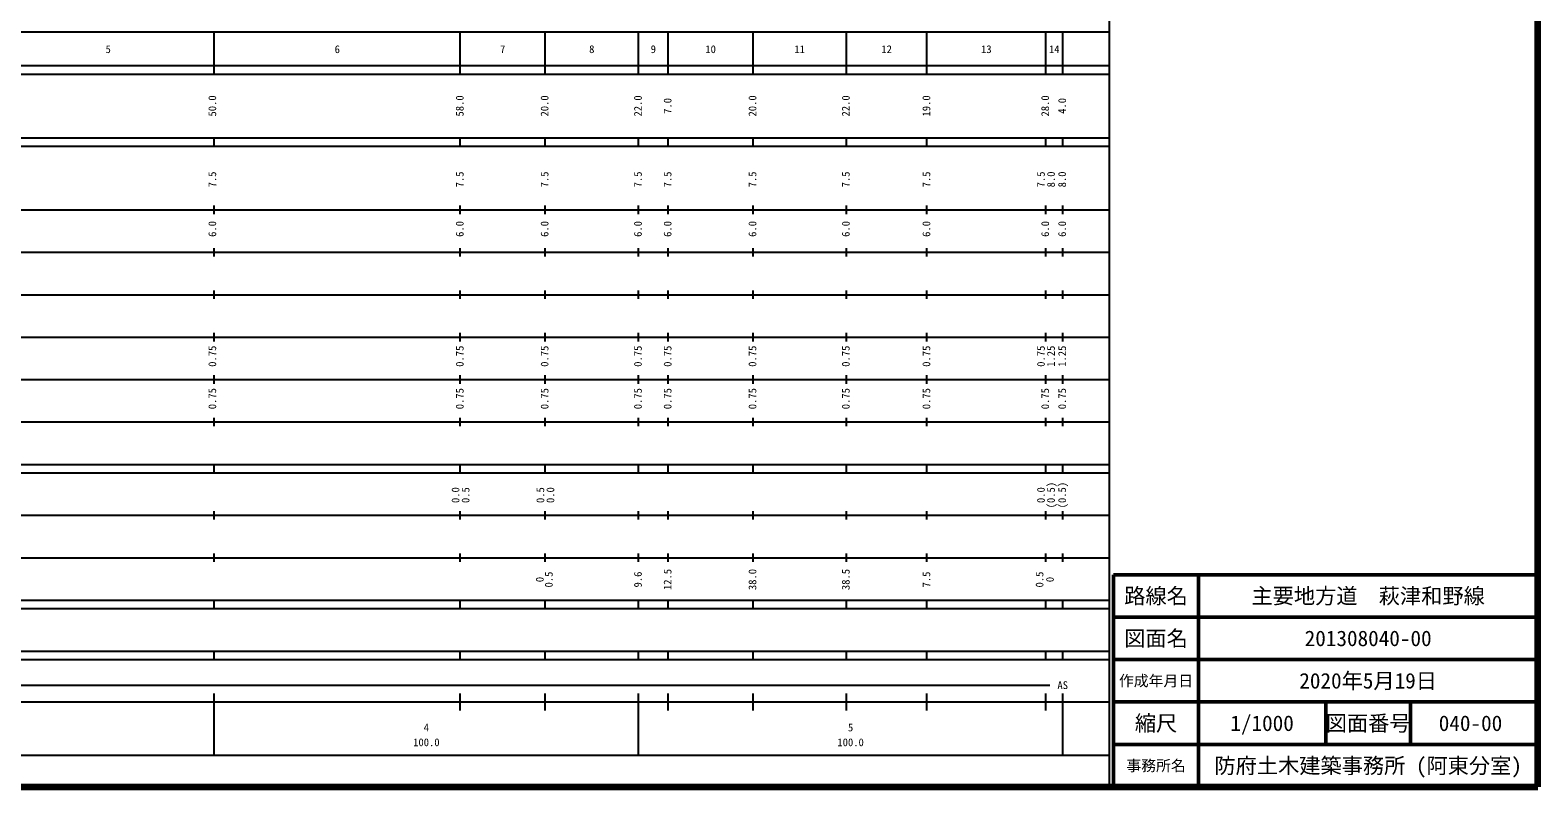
# Model space of a CAD drawing. Units: millimetres on the paper, enlarged 1000 times. Extents: x 40000 to 680000, y 20000 to 380000.
# Drawn here: x 324601 to 680000, y 20000 to 198357 of the extents above; entities that cross this region are included whole.
import ezdxf
from ezdxf.enums import TextEntityAlignment as Align

# ---------------------------------------------------------------- set-up
doc = ezdxf.new("R2010")
doc.units = ezdxf.units.MM
doc.header["$LTSCALE"] = 1000
for name, color, linetype, lineweight in [('M-TTL', 2, 'Continuous', 140), ('M-TTL-BAND', 7, 'Continuous', 25), ('M-TTL-FRAM', 2, 'Continuous', 50), ('M-TTL-LINE', 7, 'Continuous', 50)]:
    doc.layers.add(name, color=color, linetype=linetype, lineweight=lineweight)
doc.layers.add('M-TTL-TXT', color=7, linetype='Continuous')
doc.styles.add('ＭＳ ゴシック', font='')
doc.styles.get('ＭＳ ゴシック').set_extended_font_data('MS Gothic')

msp = doc.modelspace()

# ---------------------------------------------------------------- linework, layer by layer
at = {"layer": 'M-TTL'}
for p, q in [((680000, 20000), (680000, 380000)), ((40000, 20000), (680000, 20000))]:
    msp.add_line(p, q, dxfattribs=at)
at = {"layer": 'M-TTL-BAND'}
for p, q in [((579000, 20000), (579000, 370000)), ((68000, 198000), (579000, 198000)), ((368000, 188000), (368000, 198000)), ((426000, 188000), (426000, 198000)), ((446000, 188000), (446000, 198000)), ((468000, 188000), (468000, 198000)), ((475000, 188000), (475000, 198000)), ((495000, 188000), (495000, 198000)), ((517000, 188000), (517000, 198000)), ((536000, 188000), (536000, 198000)), ((564000, 188000), (564000, 198000)), ((568000, 188000), (568000, 198000)), ((40000, 190000), (579000, 190000)), ((40000, 188000), (579000, 188000)), ((40000, 173000), (579000, 173000)), ((40000, 171000), (579000, 171000)), ((368000, 171000), (368000, 173000)), ((426000, 171000), (426000, 173000)), ((446000, 171000), (446000, 173000)), ((468000, 171000), (468000, 173000)), ((475000, 171000), (475000, 173000)), ((495000, 171000), (495000, 173000)), ((517000, 171000), (517000, 173000)), ((536000, 171000), (536000, 173000)), ((564000, 171000), (564000, 173000)), ((568000, 171000), (568000, 173000)), ((368000, 155000), (368000, 157000)), ((426000, 155000), (426000, 157000)), ((446000, 155000), (446000, 157000)), ((468000, 155000), (468000, 157000)), ((475000, 155000), (475000, 157000)), ((495000, 155000), (495000, 157000)), ((517000, 155000), (517000, 157000)), ((536000, 155000), (536000, 157000)), ((564000, 155000), (564000, 157000)), ((568000, 155000), (568000, 157000)), ((40000, 156000), (579000, 156000)), ((46000, 146000), (579000, 146000)), ((368000, 145000), (368000, 147000)), ((426000, 145000), (426000, 147000)), ((446000, 145000), (446000, 147000)), ((468000, 145000), (468000, 147000)), ((475000, 145000), (475000, 147000)), ((495000, 145000), (495000, 147000)), ((517000, 145000), (517000, 147000)), ((536000, 145000), (536000, 147000)), ((564000, 145000), (564000, 147000)), ((568000, 145000), (568000, 147000)), ((52000, 136000), (579000, 136000)), ((368000, 135000), (368000, 137000)), ((426000, 135000), (426000, 137000)), ((446000, 135000), (446000, 137000)), ((468000, 135000), (468000, 137000)), ((475000, 135000), (475000, 137000)), ((495000, 135000), (495000, 137000)), ((517000, 135000), (517000, 137000)), ((536000, 135000), (536000, 137000)), ((564000, 135000), (564000, 137000)), ((568000, 135000), (568000, 137000)), ((46000, 126000), (579000, 126000)), ((368000, 125000), (368000, 127000)), ((426000, 125000), (426000, 127000)), ((446000, 125000), (446000, 127000)), ((468000, 125000), (468000, 127000)), ((475000, 125000), (475000, 127000)), ((495000, 125000), (495000, 127000)), ((517000, 125000), (517000, 127000)), ((536000, 125000), (536000, 127000)), ((564000, 125000), (564000, 127000)), ((568000, 125000), (568000, 127000)), ((52000, 116000), (579000, 116000)), ((368000, 115000), (368000, 117000)), ((426000, 115000), (426000, 117000)), ((446000, 115000), (446000, 117000)), ((468000, 115000), (468000, 117000)), ((475000, 115000), (475000, 117000)), ((495000, 115000), (495000, 117000)), ((517000, 115000), (517000, 117000)), ((536000, 115000), (536000, 117000)), ((564000, 115000), (564000, 117000)), ((568000, 115000), (568000, 117000)), ((368000, 105000), (368000, 107000)), ((426000, 105000), (426000, 107000)), ((446000, 105000), (446000, 107000)), ((468000, 105000), (468000, 107000)), ((475000, 105000), (475000, 107000)), ((495000, 105000), (495000, 107000)), ((517000, 105000), (517000, 107000)), ((536000, 105000), (536000, 107000)), ((564000, 105000), (564000, 107000)), ((568000, 105000), (568000, 107000)), ((46000, 106000), (579000, 106000)), ((40000, 96000), (579000, 96000)), ((368000, 94000), (368000, 96000)), ((426000, 94000), (426000, 96000)), ((446000, 94000), (446000, 96000)), ((468000, 94000), (468000, 96000)), ((475000, 94000), (475000, 96000)), ((495000, 94000), (495000, 96000)), ((517000, 94000), (517000, 96000)), ((536000, 94000), (536000, 96000)), ((564000, 94000), (564000, 96000)), ((568000, 94000), (568000, 96000)), ((40000, 94000), (579000, 94000)), ((49000, 84000), (579000, 84000)), ((368000, 83000), (368000, 85000)), ((426000, 83000), (426000, 85000)), ((446000, 83000), (446000, 85000)), ((468000, 83000), (468000, 85000)), ((475000, 83000), (475000, 85000)), ((495000, 83000), (495000, 85000)), ((517000, 83000), (517000, 85000)), ((536000, 83000), (536000, 85000)), ((564000, 83000), (564000, 85000)), ((568000, 83000), (568000, 85000)), ((368000, 73000), (368000, 75000)), ((426000, 73000), (426000, 75000)), ((446000, 73000), (446000, 75000)), ((468000, 73000), (468000, 75000)), ((475000, 73000), (475000, 75000)), ((495000, 73000), (495000, 75000)), ((517000, 73000), (517000, 75000)), ((536000, 73000), (536000, 75000)), ((564000, 73000), (564000, 75000)), ((568000, 73000), (568000, 75000)), ((40000, 74000), (579000, 74000)), ((40000, 64000), (579000, 64000)), ((368000, 62000), (368000, 64000)), ((426000, 62000), (426000, 64000)), ((446000, 62000), (446000, 64000)), ((468000, 62000), (468000, 64000)), ((475000, 62000), (475000, 64000)), ((495000, 62000), (495000, 64000)), ((517000, 62000), (517000, 64000)), ((536000, 62000), (536000, 64000)), ((564000, 62000), (564000, 64000)), ((568000, 62000), (568000, 64000)), ((40000, 62000), (579000, 62000)), ((40000, 52000), (579000, 52000)), ((40000, 50000), (579000, 50000)), ((368000, 50000), (368000, 52000)), ((426000, 50000), (426000, 52000)), ((446000, 50000), (446000, 52000)), ((468000, 50000), (468000, 52000)), ((475000, 50000), (475000, 52000)), ((495000, 50000), (495000, 52000)), ((517000, 50000), (517000, 52000)), ((536000, 50000), (536000, 52000)), ((564000, 50000), (564000, 52000)), ((568000, 50000), (568000, 52000)), ((71000, 44000), (565000, 44000)), ((40000, 40000), (579000, 40000)), ((368000, 27500), (368000, 42000)), ((426000, 38000), (426000, 42000)), ((446000, 38000), (446000, 42000)), ((468000, 27500), (468000, 42000)), ((475000, 38000), (475000, 42000)), ((495000, 38000), (495000, 42000)), ((517000, 38000), (517000, 42000)), ((536000, 38000), (536000, 42000)), ((564000, 38000), (564000, 42000)), ((568000, 27500), (568000, 42000)), ((68000, 27500), (579000, 27500))]:
    msp.add_line(p, q, dxfattribs=at)
at = {"layer": 'M-TTL-FRAM'}
for p, q in [((680000, 70000), (580000, 70000)), ((580000, 70000), (580000, 20000))]:
    msp.add_line(p, q, dxfattribs=at)
at = {"layer": 'M-TTL-LINE'}
for p, q in [((600000, 70000), (600000, 20000)), ((680000, 60000), (580000, 60000)), ((680000, 50000), (580000, 50000)), ((680000, 40000), (580000, 40000)), ((630000, 40000), (630000, 30000)), ((650000, 40000), (650000, 30000)), ((680000, 30000), (580000, 30000))]:
    msp.add_line(p, q, dxfattribs=at)

# ---------------------------------------------------------------- texts
at = {"layer": 'M-TTL-BAND', "style": 'ＭＳ ゴシック'}
for s, p in [('5', (343000, 192405)), ('6', (397000, 192405)), ('7', (436000, 192405)), ('8', (457000, 192405)), ('9', (471500, 192405)), ('10', (485000, 192405)), ('11', (506000, 192405)), ('12', (526500, 192405)), ('13', (550000, 192405)), ('14', (566000, 192405)), ('AS', (568000, 42500)), ('4', (418000, 32523)), ('5', (518000, 32523)), ('100.0', (418000, 29033)), ('100.0', (518000, 29033))]:
    msp.add_text(s, height=1833, dxfattribs=at).set_placement(p, align=Align.BOTTOM_CENTER)
for s, p in [('50.0', (369000, 180500)), ('58.0', (427325, 180500)), ('20.0', (447325, 180500)), ('22.0', (469325, 180500)), ('7.0', (476325, 180500)), ('20.0', (496325, 180500)), ('22.0', (518325, 180500)), ('19.0', (537325, 180500)), ('28.0', (565325, 180500)), ('4.0', (569325, 180500)), ('7.5', (369000, 163174)), ('7.5', (427325, 163174)), ('7.5', (447325, 163174)), ('7.5', (469325, 163174)), ('7.5', (476325, 163174)), ('7.5', (496325, 163174)), ('7.5', (518325, 163174)), ('7.5', (537325, 163174)), ('7.5', (564325, 163174)), ('8.0', (566695, 163174)), ('8.0', (569325, 163174)), ('6.0', (369000, 151500)), ('6.0', (427325, 151500)), ('6.0', (447325, 151500)), ('6.0', (469325, 151500)), ('6.0', (476325, 151500)), ('6.0', (496325, 151500)), ('6.0', (518325, 151500)), ('6.0', (537325, 151500)), ('6.0', (565325, 151500)), ('6.0', (569325, 151500)), ('0.75', (369000, 121500)), ('0.75', (427325, 121500)), ('0.75', (447325, 121500)), ('0.75', (469325, 121500)), ('0.75', (476325, 121500)), ('0.75', (496325, 121500)), ('0.75', (518325, 121500)), ('0.75', (537325, 121500)), ('0.75', (564325, 121500)), ('1.25', (566695, 121500)), ('1.25', (569325, 121500)), ('0.75', (369000, 111500)), ('0.75', (427325, 111500)), ('0.75', (447325, 111500)), ('0.75', (469325, 111500)), ('0.75', (476325, 111500)), ('0.75', (496325, 111500)), ('0.75', (518325, 111500)), ('0.75', (537325, 111500)), ('0.75', (565325, 111500)), ('0.75', (569325, 111500)), ('0.0', (426325, 88764)), ('0.5', (428695, 88764)), ('0.5', (446325, 88764)), ('0.0', (448695, 88764)), ('0.0', (564325, 88764)), ('(0.5)', (566695, 88764)), ('(0.5)', (569325, 88764)), ('12.5', (476325, 68870)), ('38.0', (496325, 68870)), ('38.5', (518325, 68870)), ('0', (446188, 68870)), ('0.5', (448315, 68870)), ('9.6', (469325, 68870)), ('7.5', (537325, 68870)), ('0.5', (563996, 68870)), ('0', (566449, 68870))]:
    msp.add_text(s, height=1833, rotation=90, dxfattribs=at).set_placement(p, align=Align.BOTTOM_CENTER)
at = {"layer": 'M-TTL-TXT', "style": 'ＭＳ ゴシック'}
for s, height, p in [('路線名', 3666, (590000, 65000)), ('路線名', 3666, (590000, 65000)), ('主要地方道\u3000萩津和野線', 3666, (640000, 65000)), ('図面名', 3666, (590000, 55000)), ('図面名', 3666, (590000, 55000)), ('201308040-00', 3666, (640000, 55000)), ('作成年月日', 2566, (590000, 45000)), ('作成年月日', 2566, (590000, 45000)), ('2020年5月19日', 3666, (640000, 45000)), ('縮尺', 3666, (590000, 35000)), ('縮尺', 3666, (590000, 35000)), ('1/1000', 3666, (615000, 35000)), ('図面番号', 3666, (640000, 35000)), ('図面番号', 3666, (640000, 35000)), ('040-00', 3666, (664125, 35000)), ('事務所名', 2566, (590000, 25000)), ('事務所名', 2566, (590000, 25000)), ('防府土木建築事務所 (阿東分室)', 3666, (640000, 25000))]:
    msp.add_text(s, height=height, dxfattribs=at).set_placement(p, align=Align.MIDDLE_CENTER)

doc.saveas('drawing.dxf')
